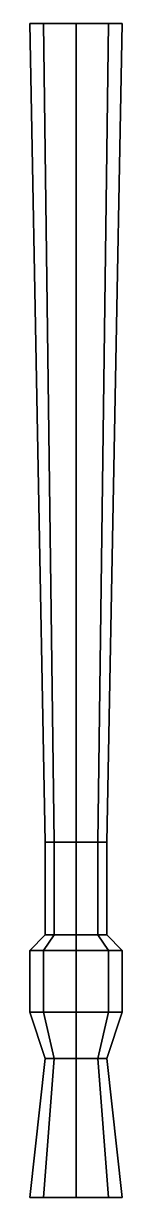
# Model space of a CAD drawing. Extents: x -0.03 to 0.03, y -0.97 to -0.21.
import ezdxf

# ---------------------------------------------------------------- set-up
doc = ezdxf.new("R2010")
doc.units = 0
doc.layers.add('GUN', color=1, linetype='CONTINUOUS')

msp = doc.modelspace()

# ---------------------------------------------------------------- linework, layer by layer
at = {"layer": 'GUN'}
for points in [[(-0.03, -0.21), (-0.02121, -0.21, -0.02121), (-0.01414, -0.74, -0.01414), (-0.02, -0.74)], [(-0.02121, -0.21, 0.02121), (-0.03, -0.21), (-0.02, -0.74), (-0.01414, -0.74, 0.01414)], [(-0.02121, -0.21, -0.02121), (0, -0.21, -0.03), (0, -0.74, -0.02), (-0.01414, -0.74, -0.01414)], [(0, -0.21, 0.03), (-0.02121, -0.21, 0.02121), (-0.01414, -0.74, 0.01414), (0, -0.74, 0.02)], [(0, -0.21, -0.03), (0.02121, -0.21, -0.02121), (0.01414, -0.74, -0.01414), (0, -0.74, -0.02)], [(0.02121, -0.21, 0.02121), (0, -0.21, 0.03), (0, -0.74, 0.02), (0.01414, -0.74, 0.01414)], [(0.02121, -0.21, -0.02121), (0.03, -0.21), (0.02, -0.74), (0.01414, -0.74, -0.01414)], [(0.03, -0.21), (0.02121, -0.21, 0.02121), (0.01414, -0.74, 0.01414), (0.02, -0.74)], [(-0.02, -0.8), (-0.01414, -0.8, 0.01414), (-0.01414, -0.74, 0.01414), (-0.02, -0.74)], [(-0.01414, -0.8, -0.01414), (-0.02, -0.8), (-0.02, -0.74), (-0.01414, -0.74, -0.01414)], [(-0.01414, -0.8, 0.01414), (0, -0.8, 0.02), (0, -0.74, 0.02), (-0.01414, -0.74, 0.01414)], [(0, -0.8, -0.02), (-0.01414, -0.8, -0.01414), (-0.01414, -0.74, -0.01414), (0, -0.74, -0.02)], [(0, -0.8, 0.02), (0.01414, -0.8, 0.01414), (0.01414, -0.74, 0.01414), (0, -0.74, 0.02)], [(0.01414, -0.8, -0.01414), (0, -0.8, -0.02), (0, -0.74, -0.02), (0.01414, -0.74, -0.01414)], [(0.01414, -0.8, 0.01414), (0.02, -0.8), (0.02, -0.74), (0.01414, -0.74, 0.01414)], [(0.02, -0.8), (0.01414, -0.8, -0.01414), (0.01414, -0.74, -0.01414), (0.02, -0.74)], [(-0.03, -0.81), (-0.02121, -0.81, 0.02121), (-0.01414, -0.8, 0.01414), (-0.02, -0.8)], [(-0.02121, -0.81, -0.02121), (-0.03, -0.81), (-0.02, -0.8), (-0.01414, -0.8, -0.01414)], [(-0.02121, -0.81, 0.02121), (0, -0.81, 0.03), (0, -0.8, 0.02), (-0.01414, -0.8, 0.01414)], [(0, -0.81, -0.03), (-0.02121, -0.81, -0.02121), (-0.01414, -0.8, -0.01414), (0, -0.8, -0.02)], [(0, -0.81, 0.03), (0.02121, -0.81, 0.02121), (0.01414, -0.8, 0.01414), (0, -0.8, 0.02)], [(0.02121, -0.81, -0.02121), (0, -0.81, -0.03), (0, -0.8, -0.02), (0.01414, -0.8, -0.01414)], [(0.02121, -0.81, 0.02121), (0.03, -0.81), (0.02, -0.8), (0.01414, -0.8, 0.01414)], [(0.03, -0.81), (0.02121, -0.81, -0.02121), (0.01414, -0.8, -0.01414), (0.02, -0.8)], [(-0.03, -0.85), (-0.02121, -0.85, 0.02121), (-0.02121, -0.81, 0.02121), (-0.03, -0.81)], [(-0.02121, -0.85, -0.02121), (-0.03, -0.85), (-0.03, -0.81), (-0.02121, -0.81, -0.02121)], [(-0.02121, -0.85, 0.02121), (0, -0.85, 0.03), (0, -0.81, 0.03), (-0.02121, -0.81, 0.02121)], [(0, -0.85, -0.03), (-0.02121, -0.85, -0.02121), (-0.02121, -0.81, -0.02121), (0, -0.81, -0.03)], [(0, -0.85, 0.03), (0.02121, -0.85, 0.02121), (0.02121, -0.81, 0.02121), (0, -0.81, 0.03)], [(0.02121, -0.85, -0.02121), (0, -0.85, -0.03), (0, -0.81, -0.03), (0.02121, -0.81, -0.02121)], [(0.02121, -0.85, 0.02121), (0.03, -0.85), (0.03, -0.81), (0.02121, -0.81, 0.02121)], [(0.03, -0.85), (0.02121, -0.85, -0.02121), (0.02121, -0.81, -0.02121), (0.03, -0.81)], [(-0.03, -0.85), (-0.02121, -0.85, -0.02121), (-0.01414, -0.88, -0.01414), (-0.02, -0.88)], [(-0.02121, -0.85, 0.02121), (-0.03, -0.85), (-0.02, -0.88), (-0.01414, -0.88, 0.01414)], [(-0.02121, -0.85, -0.02121), (0, -0.85, -0.03), (0, -0.88, -0.02), (-0.01414, -0.88, -0.01414)], [(0, -0.85, 0.03), (-0.02121, -0.85, 0.02121), (-0.01414, -0.88, 0.01414), (0, -0.88, 0.02)], [(0, -0.85, -0.03), (0.02121, -0.85, -0.02121), (0.01414, -0.88, -0.01414), (0, -0.88, -0.02)], [(0.02121, -0.85, 0.02121), (0, -0.85, 0.03), (0, -0.88, 0.02), (0.01414, -0.88, 0.01414)], [(0.02121, -0.85, -0.02121), (0.03, -0.85), (0.02, -0.88), (0.01414, -0.88, -0.01414)], [(0.03, -0.85), (0.02121, -0.85, 0.02121), (0.01414, -0.88, 0.01414), (0.02, -0.88)], [(-0.03, -0.97), (-0.02121, -0.97, 0.02121), (-0.01414, -0.88, 0.01414), (-0.02, -0.88)], [(-0.02121, -0.97, -0.02121), (-0.03, -0.97), (-0.02, -0.88), (-0.01414, -0.88, -0.01414)], [(-0.02121, -0.97, 0.02121), (0, -0.97, 0.03), (0, -0.88, 0.02), (-0.01414, -0.88, 0.01414)], [(0, -0.97, -0.03), (-0.02121, -0.97, -0.02121), (-0.01414, -0.88, -0.01414), (0, -0.88, -0.02)], [(0, -0.97, 0.03), (0.02121, -0.97, 0.02121), (0.01414, -0.88, 0.01414), (0, -0.88, 0.02)], [(0.02121, -0.97, -0.02121), (0, -0.97, -0.03), (0, -0.88, -0.02), (0.01414, -0.88, -0.01414)], [(0.02121, -0.97, 0.02121), (0.03, -0.97), (0.02, -0.88), (0.01414, -0.88, 0.01414)], [(0.03, -0.97), (0.02121, -0.97, -0.02121), (0.01414, -0.88, -0.01414), (0.02, -0.88)], [(0.02121, -0.97, -0.02121), (-0.03, -0.97), (-0.02121, -0.97, -0.02121), (0, -0.97, -0.03)], [(0.03, -0.97), (-0.02121, -0.97, 0.02121), (-0.03, -0.97), (0.02121, -0.97, -0.02121)], [(0.02121, -0.97, 0.02121), (0, -0.97, 0.03), (-0.02121, -0.97, 0.02121), (0.03, -0.97)]]:
    msp.add_3dface(points, dxfattribs=at)

doc.saveas('drawing.dxf')
